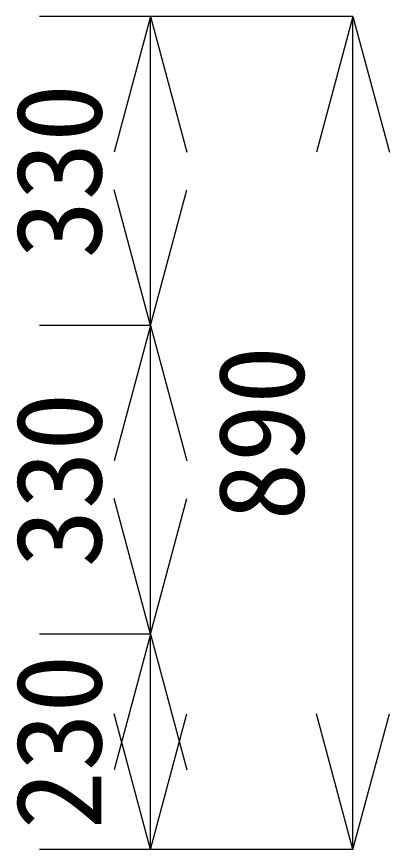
# Model space of a CAD drawing. Units: millimetres at full size, sheet at 1:50. Extents: x -29943 to 12787, y -4404 to 10657.
# Drawn here: x -2874 to -2475, y 2150 to 3040 of the extents above; entities that cross this region are included whole.
import ezdxf
from ezdxf.enums import TextEntityAlignment as Align

# ---------------------------------------------------------------- set-up
doc = ezdxf.new("R2010")
doc.units = ezdxf.units.MM
doc.header["$LTSCALE"] = 50
doc.layers.add('0-D_PS寸法', color=4, linetype='Continuous', lineweight=9)
doc.styles.add('ＭＳ ゴシック', font='')
doc.styles.get('ＭＳ ゴシック').set_extended_font_data('MS Gothic')

msp = doc.modelspace()

# ---------------------------------------------------------------- linework, layer by layer
at = {"layer": '0-D_PS寸法'}
for p, q in [((-2730.53, 3040.46), (-2849.27, 3040.46)), ((-2730.53, 3040.46), (-2769.35, 2895.58)), ((-2730.53, 2710.46), (-2730.53, 3040.46)), ((-2730.53, 3040.46), (-2691.71, 2895.58)), ((-2514.31, 3040.46), (-2730.53, 3040.46)), ((-2514.31, 3040.46), (-2553.13, 2895.58)), ((-2514.31, 2150.46), (-2514.31, 3040.46)), ((-2514.31, 3040.46), (-2475.48, 2895.58)), ((-2730.53, 2710.46), (-2769.35, 2855.35)), ((-2730.53, 2710.46), (-2691.71, 2855.35)), ((-2730.53, 2710.46), (-2849.27, 2710.46)), ((-2730.53, 2710.46), (-2769.35, 2565.58)), ((-2730.53, 2380.46), (-2730.53, 2710.46)), ((-2730.53, 2710.46), (-2691.71, 2565.58)), ((-2730.53, 2380.46), (-2769.35, 2525.35)), ((-2730.53, 2380.46), (-2691.71, 2525.35)), ((-2730.53, 2380.46), (-2849.27, 2380.46)), ((-2730.53, 2380.46), (-2769.35, 2235.58)), ((-2730.53, 2150.46), (-2730.53, 2380.46)), ((-2730.53, 2380.46), (-2691.71, 2235.58)), ((-2730.53, 2150.46), (-2769.35, 2295.35)), ((-2730.53, 2150.46), (-2691.71, 2295.35)), ((-2514.31, 2150.46), (-2553.13, 2295.35)), ((-2514.31, 2150.46), (-2475.48, 2295.35)), ((-2730.53, 2150.46), (-2849.27, 2150.46)), ((-2514.31, 2150.46), (-2730.53, 2150.46))]:
    msp.add_line(p, q, dxfattribs=at)

# ---------------------------------------------------------------- texts
at = {"layer": '0-D_PS寸法', "style": 'ＭＳ ゴシック'}
for s, p in [('330', (-2755.53, 2781.71)), ('890', (-2539.31, 2501.71)), ('330', (-2755.53, 2451.71)), ('230', (-2755.53, 2171.71))]:
    msp.add_text(s, height=91.64, rotation=90, dxfattribs=at).set_placement(p, align=Align.BOTTOM_LEFT)

doc.saveas('drawing.dxf')
